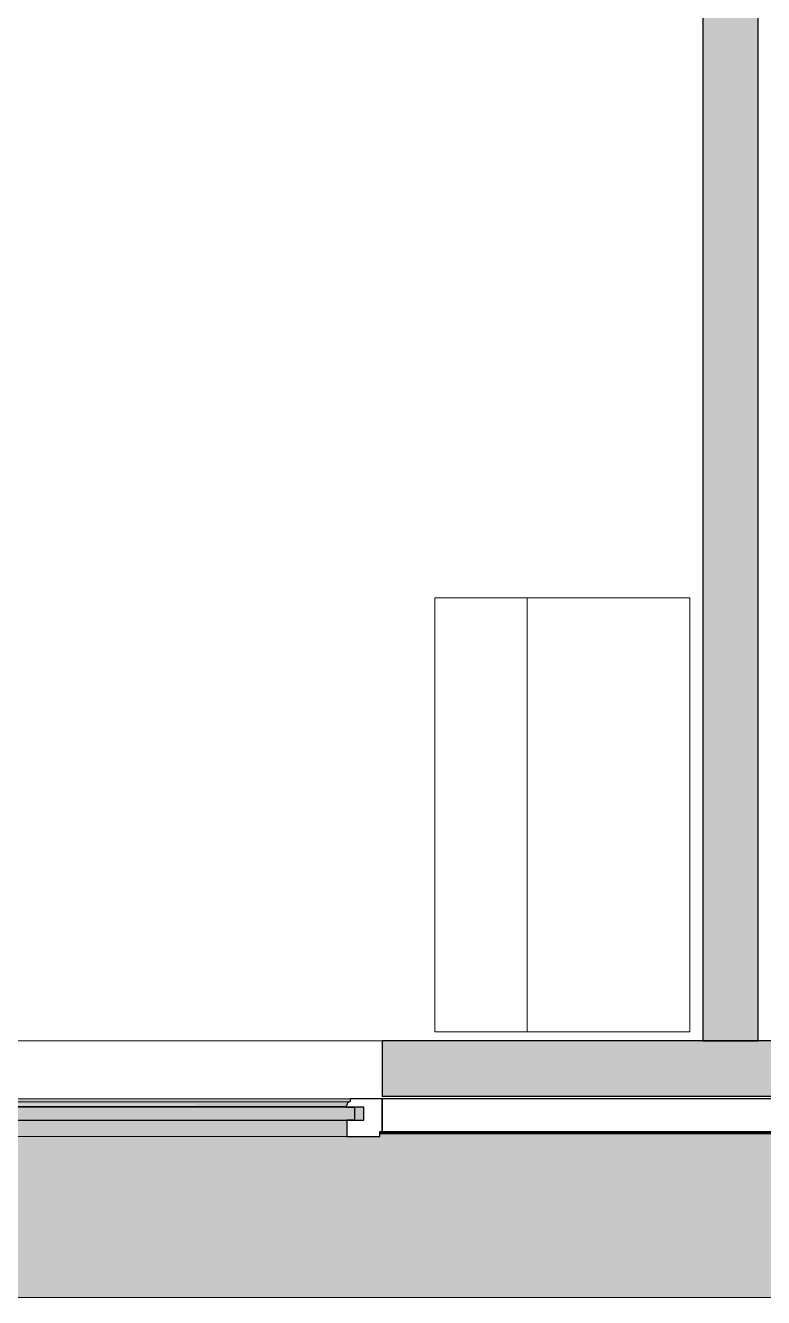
# Model space of a CAD drawing. Header units: millimetres. Extents: x 155927 to 317870, y -36033 to 97293.
# Drawn here: x 163526 to 164887, y 8897 to 11241 of the extents above; entities that cross this region are included whole.
import ezdxf

# ---------------------------------------------------------------- set-up
doc = ezdxf.new("R2010")
doc.units = ezdxf.units.MM
doc.header["$MEASUREMENT"] = 0
for name, color, linetype, lineweight in [('A-GLAZ', 7, 'CONTINUOUS', 9), ('A-WALL-PATT', 7, 'CONTINUOUS', 9), ('I-FURN', 8, 'CONTINUOUS', 9), ('I-WALL', 7, 'CONTINUOUS', 9)]:
    doc.layers.add(name, color=color, linetype=linetype, lineweight=lineweight)

msp = doc.modelspace()

# ---------------------------------------------------------------- hatches: boundary and pattern name
at = {"layer": 'A-GLAZ'}
for points in [[(164121.8, 9257.5), (164124.6, 9257.5), (164124.6, 9262.5), (162843, 9262.5), (162843, 9257.5), (164120.8, 9257.5)], [(163691.9, 9223.6), (164149.6, 9223.6), (164149.6, 9247.5), (162835.1, 9247.5), (162835.1, 9223.6), (163090.4, 9223.6)], [(164118.8, 9252.6), (164120.6, 9256.2), (164120.8, 9257.5), (162845.9, 9257), (162848.6, 9253.9), (162849.3, 9252.6), (164118.4, 9252.6)], [(163691.9, 9248.6), (164117.4, 9248.6), (164118.6, 9252.6), (162849, 9251.5), (162850.3, 9248.6), (163090.4, 9248.6)], [(164117.4, 9247.5), (164117.4, 9248.6), (163691.9, 9247.5)], [(164118.6, 9193.6), (164118.6, 9223.6), (162849, 9223.6), (162849, 9193.6), (163691.9, 9193.6)], [(172112.1, 8896.6), (172417.8, 8896.6), (172417.8, 8933.6), (172317.8, 8933.6), (172317.8, 9198.3), (172313.5, 9198.3), (172313.5, 9193.6), (170922.2, 9193.6), (170922.2, 9198.3), (169602.5, 9198.3), (169602.5, 9193.6), (168211.2, 9193.6), (168211.2, 9198.3), (166890.5, 9198.3), (166890.5, 9193.6), (165499.2, 9193.6), (165499.2, 9198.3), (164179.5, 9198.3), (164179.5, 9193.6), (162788.2, 9193.6), (162788.2, 9198.3), (162783.8, 9198.3), (162783.8, 8896.6), (170909.2, 8896.6)]]:
    msp.add_hatch(color=256, dxfattribs=at).paths.add_polyline_path(points, flags=0)
h = msp.add_hatch(color=256, dxfattribs=at)
h.paths.add_polyline_path([(172317.8, 9198.3), (172317.8, 9200.4), (172313.5, 9200.4), (172313.5, 9198.3)], flags=0)
h.paths.add_polyline_path([(170922.2, 9198.3), (170922.2, 9200.4), (169602.5, 9200.4), (169602.5, 9198.3), (170912.5, 9198.3)], flags=0)
h.paths.add_polyline_path([(168211.2, 9198.3), (168211.2, 9200.4), (166890.5, 9200.4), (166890.5, 9198.3), (168201.5, 9198.3)], flags=0)
h.paths.add_polyline_path([(165499.2, 9198.3), (165499.2, 9200.4), (164179.5, 9200.4), (164179.5, 9198.3), (165496.2, 9198.3)], flags=0)
h.paths.add_polyline_path([(162788.2, 9198.3), (162788.2, 9200.4), (162783.8, 9200.4), (162783.8, 9198.3)], flags=0)
at = {"layer": 'A-WALL-PATT'}
for points in [[(164774.8, 9369.6), (164876.8, 9369.6), (164876.8, 13505.6), (164774.8, 13505.6), (164774.8, 9818)], [(164285.8, 9267.6), (164285.8, 9369.6), (164183.8, 9369.6), (164183.8, 9267.6)], [(165392.8, 9267.6), (165392.8, 9369.6), (164285.8, 9369.6), (164285.8, 9267.6), (164894.8, 9267.6)]]:
    msp.add_hatch(color=256, dxfattribs=at).paths.add_polyline_path(points, flags=0)

# ---------------------------------------------------------------- linework, layer by layer
at = {"layer": 'A-GLAZ'}
for p, q in [((164124.6, 9262.5), (162843, 9262.5)), ((162844.6, 9257.5), (164123.1, 9257.5)), ((162850.3, 9248.6), (164117.4, 9248.6)), ((164123.1, 9257.5), (164124.6, 9257.5)), ((162849, 9193.6), (164118.6, 9193.6)), ((164179.5, 9200.4), (165499.2, 9200.4)), ((164179.5, 9198.3), (165499.2, 9198.3)), ((162783.8, 8896.6), (172417.8, 8896.6))]:
    msp.add_line(p, q, dxfattribs=at)
at = {"layer": 'A-GLAZ', "lineweight": 30}
for p, q in [((164124.6, 9262.5), (164124.6, 9257.5)), ((164183.8, 9262.5), (164124.6, 9262.5)), ((165494.8, 9262.5), (164183.8, 9262.5)), ((164183.8, 9262.5), (164183.8, 9202.6)), ((164183.8, 9202.6), (164183.8, 9262.5)), ((164149.6, 9247.5), (162835.1, 9247.5)), ((164117.4, 9248.6), (164117.4, 9247.5)), ((164117.4, 9247.5), (164132.6, 9247.5)), ((164124.6, 9257.5), (164123.1, 9257.5)), ((164132.6, 9247.5), (164132.6, 9223.6)), ((164149.6, 9223.6), (164149.6, 9247.5)), ((162835.1, 9223.6), (164149.6, 9223.6)), ((164132.6, 9223.6), (164118.6, 9223.6)), ((164118.6, 9223.6), (164118.6, 9193.6)), ((164118.6, 9193.6), (164179.5, 9193.6)), ((164179.5, 9193.6), (164179.5, 9202.6)), ((164179.5, 9202.6), (164183.8, 9202.6)), ((164183.8, 9202.6), (165494.8, 9202.6))]:
    msp.add_line(p, q, dxfattribs=at)
for centre, radius, start, end in [((164111.5, 9253), 7.4, 323.4261, 356.5739), ((164124.2, 9252.2), 5.36, 101.9524, 176.5739)]:
    msp.add_arc(centre, radius, start, end, dxfattribs=at)
at = {"layer": 'A-GLAZ'}
msp.add_open_spline([(164118.1, 9249.8), (164117.9, 9249.4), (164117.7, 9249), (164117.4, 9248.6)], degree=3, dxfattribs=at)
for points, knots in [([(164119.7, 9255.2), (164119.6, 9255), (164119.4, 9254.6), (164119, 9253.7), (164118.9, 9253), (164118.8, 9252.6)], [0.6, 0.6, 0.6, 0.6, 0.7, 0.8, 1, 1, 1, 1]), ([(164123.1, 9257.5), (164122.6, 9257.4), (164122, 9257.2), (164121.2, 9256.7), (164120.8, 9256.4), (164120.6, 9256.2)], [0, 0, 0, 0, 0.2, 0.3, 0.4, 0.4, 0.4, 0.4])]:
    msp.add_open_spline(points, degree=3, knots=knots, dxfattribs=at)
at = {"layer": 'I-FURN'}
for p, q in [((164450.9, 10186.1), (164280.9, 10186.1)), ((164280.9, 10186.1), (164280.9, 9386.1)), ((164750.9, 10186.1), (164450.9, 10186.1)), ((164450.9, 10186.1), (164450.9, 9386.1)), ((164750.9, 9386.1), (164750.9, 10186.1)), ((164280.9, 9386.1), (164450.9, 9386.1)), ((164450.9, 9386.1), (164750.9, 9386.1))]:
    msp.add_line(p, q, dxfattribs=at)
at = {"layer": 'I-WALL', "lineweight": 30}
for p, q in [((164774.8, 13505.6), (164774.8, 9369.6)), ((164876.8, 9369.6), (164876.8, 13505.6)), ((164285.8, 9369.6), (164183.8, 9369.6)), ((164183.8, 9369.6), (164183.8, 9267.6)), ((165392.8, 9369.6), (164285.8, 9369.6)), ((164774.8, 9369.6), (164876.8, 9369.6)), ((164183.8, 9267.6), (164285.8, 9267.6)), ((164285.8, 9267.6), (165392.8, 9267.6))]:
    msp.add_line(p, q, dxfattribs=at)
at = {"layer": 'I-WALL'}
msp.add_line((162683.8, 9369.6), (164183.8, 9369.6), dxfattribs=at)

doc.saveas('drawing.dxf')
